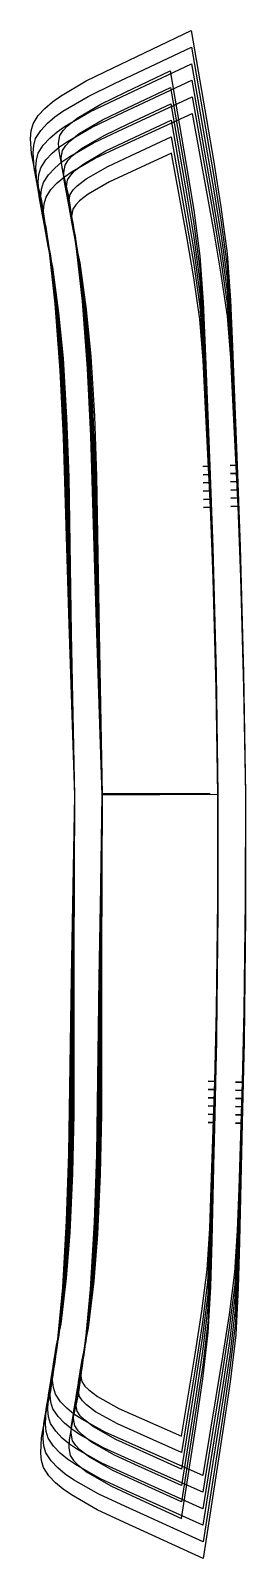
# Model space of a CAD drawing. Header units: inches. Extents: x 0 to 3.1, y 0 to 21.9.
import ezdxf

# ---------------------------------------------------------------- set-up
doc = ezdxf.new("R2010")
doc.units = ezdxf.units.IN

msp = doc.modelspace()

# ---------------------------------------------------------------- linework, layer by layer
at = {"layer": 'T001L001'}
for points in [[(3.084, 10.975), (3.085, 9.232), (3.065, 7.42), (3.04, 6.25), (2.941, 6.252), (3.04, 6.25), (2.999, 4.549), (2.981, 3.879), (2.945, 3.21), (2.865, 2.536), (2.766, 1.865), (2.477, 0), (1.349, 0.517), (0.958, 0.699), (0.586, 0.912), (0.468, 0.994), (0.358, 1.086), (0.261, 1.188), (0.185, 1.304), (0.156, 1.406), (0.146, 1.513), (0.158, 1.731), (0.218, 2.071), (0.292, 2.409), (0.391, 3.149), (0.462, 3.892), (0.518, 4.85), (0.551, 5.811), (0.589, 8.34), (0.636, 10.956), (0.548, 13.571), (0.471, 16.1), (0.424, 17.06), (0.353, 18.018), (0.27, 18.759), (0.16, 19.497), (0.08, 19.834), (0.015, 20.173), (0, 20.391), (0.008, 20.498), (0.035, 20.601), (0.11, 20.718), (0.205, 20.822), (0.313, 20.915), (0.43, 20.999), (0.799, 21.217), (1.187, 21.405), (2.306, 21.94), (2.625, 20.08), (2.734, 19.41), (2.825, 18.738), (2.871, 18.069), (2.9, 17.399), (2.966, 15.7), (2.868, 15.696), (2.966, 15.7), (3.01, 14.53), (3.058, 12.719), (3.084, 10.975)], [(3.084, 10.975), (3.085, 9.275), (3.065, 7.509), (3.04, 6.368), (2.941, 6.37), (3.04, 6.368), (2.997, 4.702), (2.978, 4.045), (2.942, 3.389), (2.862, 2.73), (2.764, 2.072), (2.476, 0.237), (1.364, 0.745), (0.981, 0.922), (0.615, 1.129), (0.499, 1.21), (0.39, 1.3), (0.295, 1.4), (0.219, 1.515), (0.191, 1.616), (0.18, 1.721), (0.192, 1.937), (0.249, 2.27), (0.321, 2.601), (0.416, 3.324), (0.484, 4.05), (0.536, 4.987), (0.566, 5.925), (0.596, 8.398), (0.636, 10.956), (0.556, 13.513), (0.488, 15.986), (0.443, 16.923), (0.377, 17.86), (0.297, 18.585), (0.192, 19.306), (0.114, 19.636), (0.052, 19.968), (0.037, 20.183), (0.045, 20.289), (0.072, 20.39), (0.146, 20.506), (0.241, 20.608), (0.348, 20.7), (0.463, 20.782), (0.825, 20.995), (1.205, 21.178), (2.309, 21.703), (2.626, 19.873), (2.734, 19.217), (2.824, 18.558), (2.871, 17.903), (2.9, 17.247), (2.968, 15.581), (2.87, 15.578), (2.968, 15.581), (3.011, 14.441), (3.058, 12.675), (3.084, 10.975)], [(3.084, 10.975), (3.084, 9.319), (3.065, 7.598), (3.04, 6.486), (2.941, 6.488), (3.04, 6.486), (2.995, 4.854), (2.975, 4.211), (2.938, 3.569), (2.859, 2.923), (2.762, 2.279), (2.475, 0.476), (1.378, 0.972), (1.003, 1.145), (0.645, 1.347), (0.53, 1.426), (0.423, 1.514), (0.328, 1.613), (0.253, 1.726), (0.225, 1.825), (0.214, 1.929), (0.225, 2.143), (0.281, 2.468), (0.35, 2.792), (0.441, 3.499), (0.505, 4.208), (0.554, 5.123), (0.58, 6.04), (0.604, 8.456), (0.636, 10.956), (0.565, 13.456), (0.504, 15.871), (0.463, 16.787), (0.4, 17.702), (0.325, 18.41), (0.224, 19.115), (0.149, 19.438), (0.088, 19.763), (0.074, 19.976), (0.083, 20.08), (0.11, 20.18), (0.183, 20.294), (0.276, 20.394), (0.382, 20.484), (0.496, 20.565), (0.851, 20.773), (1.223, 20.951), (2.312, 21.464), (2.627, 19.665), (2.734, 19.023), (2.823, 18.379), (2.87, 17.737), (2.9, 17.094), (2.97, 15.464), (2.872, 15.46), (2.97, 15.464), (3.012, 14.352), (3.058, 12.632), (3.084, 10.975)], [(1.03, 10.959), (0.941, 13.584), (0.865, 16.118), (0.817, 17.088), (0.745, 18.055), (0.66, 18.812), (0.548, 19.564), (0.472, 19.884), (0.411, 20.206), (0.403, 20.321), (0.421, 20.431), (0.468, 20.504), (0.527, 20.569), (0.668, 20.68), (1.008, 20.881), (1.365, 21.054), (2.006, 21.36), (2.236, 20.018), (2.343, 19.359), (2.432, 18.698), (2.478, 18.04), (2.506, 17.381), (2.573, 15.684), (2.475, 15.68), (2.573, 15.684), (2.617, 14.517), (2.664, 12.71), (2.69, 10.972)], [(3.084, 10.975), (3.084, 9.362), (3.064, 7.686), (3.04, 6.603), (2.941, 6.606), (3.04, 6.603), (2.993, 5.007), (2.972, 4.377), (2.935, 3.749), (2.856, 3.117), (2.76, 2.487), (2.475, 0.714), (1.393, 1.2), (1.025, 1.367), (0.675, 1.564), (0.561, 1.642), (0.455, 1.729), (0.361, 1.826), (0.287, 1.936), (0.259, 2.035), (0.248, 2.138), (0.258, 2.348), (0.312, 2.667), (0.379, 2.984), (0.465, 3.673), (0.526, 4.366), (0.572, 5.26), (0.595, 6.155), (0.611, 8.514), (0.636, 10.956), (0.573, 13.398), (0.52, 15.757), (0.483, 16.651), (0.424, 17.544), (0.352, 18.236), (0.255, 18.924), (0.183, 19.24), (0.125, 19.557), (0.111, 19.768), (0.12, 19.871), (0.147, 19.97), (0.22, 20.082), (0.312, 20.18), (0.416, 20.269), (0.529, 20.348), (0.876, 20.55), (1.242, 20.724), (2.315, 21.226), (2.628, 19.458), (2.734, 18.829), (2.823, 18.199), (2.87, 17.571), (2.9, 16.942), (2.972, 15.346), (2.874, 15.342), (2.972, 15.346), (3.013, 14.264), (3.059, 12.588), (3.084, 10.975)], [(1.03, 10.959), (0.95, 13.525), (0.881, 16.003), (0.836, 16.95), (0.769, 17.897), (0.688, 18.636), (0.58, 19.372), (0.507, 19.685), (0.447, 20), (0.44, 20.112), (0.458, 20.22), (0.504, 20.291), (0.562, 20.354), (0.7, 20.462), (1.033, 20.658), (1.382, 20.826), (2.01, 21.124), (2.237, 19.81), (2.344, 19.165), (2.432, 18.517), (2.478, 17.873), (2.507, 17.227), (2.575, 15.566), (2.477, 15.562), (2.575, 15.566), (2.618, 14.429), (2.665, 12.667), (2.69, 10.972)], [(3.084, 10.975), (3.083, 9.406), (3.064, 7.775), (3.04, 6.721), (2.941, 6.724), (3.04, 6.721), (2.991, 5.159), (2.969, 4.543), (2.932, 3.929), (2.853, 3.31), (2.758, 2.694), (2.474, 0.952), (1.408, 1.427), (1.048, 1.59), (0.704, 1.782), (0.592, 1.857), (0.487, 1.943), (0.395, 2.038), (0.321, 2.147), (0.293, 2.244), (0.282, 2.346), (0.292, 2.554), (0.343, 2.865), (0.408, 3.176), (0.49, 3.848), (0.548, 4.524), (0.589, 5.396), (0.609, 6.27), (0.619, 8.572), (0.636, 10.956), (0.582, 13.34), (0.537, 15.642), (0.503, 16.515), (0.448, 17.387), (0.38, 18.061), (0.287, 18.733), (0.217, 19.042), (0.161, 19.352), (0.149, 19.56), (0.158, 19.662), (0.185, 19.76), (0.256, 19.87), (0.348, 19.966), (0.451, 20.054), (0.562, 20.131), (0.902, 20.328), (1.26, 20.496), (2.318, 20.988), (2.629, 19.251), (2.734, 18.636), (2.822, 18.019), (2.87, 17.405), (2.901, 16.789), (2.974, 15.228), (2.875, 15.224), (2.974, 15.228), (3.014, 14.175), (3.059, 12.545), (3.084, 10.975)], [(1.03, 10.959), (0.958, 13.466), (0.897, 15.887), (0.856, 16.813), (0.793, 17.738), (0.716, 18.46), (0.612, 19.18), (0.541, 19.486), (0.484, 19.793), (0.477, 19.903), (0.495, 20.008), (0.54, 20.078), (0.597, 20.14), (0.732, 20.245), (1.058, 20.435), (1.4, 20.599), (2.013, 20.888), (2.238, 19.602), (2.344, 18.97), (2.431, 18.337), (2.478, 17.706), (2.507, 17.074), (2.577, 15.448), (2.478, 15.444), (2.577, 15.448), (2.619, 14.34), (2.665, 12.623), (2.69, 10.972)], [(3.084, 10.975), (3.083, 9.449), (3.064, 7.864), (3.04, 6.839), (2.941, 6.841), (3.04, 6.839), (2.989, 5.311), (2.967, 4.709), (2.928, 4.108), (2.85, 3.504), (2.756, 2.901), (2.473, 1.19), (1.423, 1.655), (1.07, 1.813), (0.734, 1.999), (0.623, 2.073), (0.52, 2.157), (0.428, 2.251), (0.356, 2.358), (0.328, 2.454), (0.317, 2.554), (0.325, 2.76), (0.374, 3.064), (0.437, 3.367), (0.515, 4.023), (0.569, 4.682), (0.607, 5.533), (0.624, 6.384), (0.626, 8.629), (0.636, 10.956), (0.59, 13.283), (0.553, 15.528), (0.523, 16.379), (0.472, 17.229), (0.407, 17.887), (0.319, 18.542), (0.252, 18.844), (0.198, 19.147), (0.186, 19.352), (0.196, 19.453), (0.222, 19.549), (0.293, 19.657), (0.383, 19.752), (0.485, 19.838), (0.595, 19.914), (0.928, 20.106), (1.279, 20.269), (2.321, 20.75), (2.63, 19.043), (2.734, 18.443), (2.822, 17.839), (2.869, 17.239), (2.901, 16.637), (2.976, 15.111), (2.877, 15.106), (2.976, 15.111), (3.015, 14.086), (3.059, 12.501), (3.084, 10.975)], [(1.03, 10.959), (0.967, 13.407), (0.914, 15.772), (0.876, 16.676), (0.817, 17.579), (0.743, 18.285), (0.644, 18.988), (0.576, 19.286), (0.521, 19.587), (0.514, 19.694), (0.532, 19.797), (0.576, 19.865), (0.632, 19.925), (0.764, 20.027), (1.083, 20.212), (1.417, 20.371), (2.017, 20.652), (2.24, 19.394), (2.344, 18.776), (2.431, 18.156), (2.477, 17.539), (2.507, 16.921), (2.579, 15.33), (2.48, 15.326), (2.579, 15.33), (2.62, 14.251), (2.665, 12.58), (2.69, 10.972)], [(1.03, 10.959), (0.975, 13.349), (0.93, 15.656), (0.896, 16.539), (0.84, 17.42), (0.771, 18.109), (0.676, 18.795), (0.61, 19.087), (0.557, 19.381), (0.551, 19.485), (0.569, 19.586), (0.612, 19.652), (0.667, 19.71), (0.796, 19.81), (1.108, 19.989), (1.434, 20.143), (2.021, 20.416), (2.241, 19.185), (2.344, 18.582), (2.43, 17.976), (2.477, 17.372), (2.508, 16.768), (2.58, 15.212), (2.482, 15.207), (2.58, 15.212), (2.621, 14.162), (2.665, 12.536), (2.69, 10.972)], [(2.69, 10.972), (2.665, 12.493), (2.622, 14.073), (2.582, 15.094), (2.484, 15.089), (2.582, 15.094), (2.508, 16.614), (2.477, 17.206), (2.43, 17.795), (2.344, 18.387), (2.242, 18.977), (2.024, 20.18), (1.452, 19.915), (1.133, 19.766), (0.828, 19.592), (0.702, 19.495), (0.649, 19.439), (0.606, 19.374), (0.588, 19.276), (0.594, 19.174), (0.645, 18.888), (0.708, 18.603), (0.799, 17.934), (0.864, 17.261), (0.916, 16.401), (0.947, 15.54), (0.984, 13.29), (1.03, 10.959)], [(1.03, 10.959), (0.982, 8.334), (0.945, 5.799), (0.912, 4.829), (0.855, 3.86), (0.782, 3.102), (0.682, 2.348), (0.611, 2.027), (0.554, 1.705), (0.548, 1.59), (0.568, 1.479), (0.616, 1.407), (0.677, 1.343), (0.819, 1.234), (1.162, 1.039), (1.522, 0.871), (2.167, 0.575), (2.376, 1.921), (2.474, 2.581), (2.552, 3.244), (2.588, 3.902), (2.606, 4.562), (2.646, 6.259), (2.548, 6.262), (2.646, 6.259), (2.672, 7.426), (2.691, 9.234), (2.69, 10.972)], [(2.69, 10.972), (2.691, 9.277), (2.671, 7.515), (2.646, 6.377), (2.548, 6.38), (2.646, 6.377), (2.604, 4.715), (2.585, 4.069), (2.549, 3.424), (2.471, 2.775), (2.374, 2.129), (2.167, 0.811), (1.536, 1.099), (1.183, 1.262), (0.848, 1.453), (0.708, 1.558), (0.649, 1.62), (0.602, 1.691), (0.582, 1.799), (0.588, 1.911), (0.642, 2.227), (0.711, 2.541), (0.807, 3.278), (0.877, 4.019), (0.929, 4.966), (0.959, 5.914), (0.99, 8.393), (1.03, 10.959)], [(2.69, 10.972), (2.69, 9.321), (2.671, 7.604), (2.646, 6.496), (2.548, 6.498), (2.646, 6.496), (2.602, 4.868), (2.582, 4.236), (2.546, 3.605), (2.468, 2.97), (2.372, 2.337), (2.167, 1.047), (1.549, 1.327), (1.205, 1.485), (0.876, 1.671), (0.74, 1.774), (0.682, 1.834), (0.636, 1.903), (0.616, 2.008), (0.621, 2.118), (0.674, 2.427), (0.74, 2.734), (0.832, 3.454), (0.898, 4.178), (0.947, 5.104), (0.974, 6.03), (0.997, 8.452), (1.03, 10.959)], [(2.69, 10.972), (2.69, 9.365), (2.671, 7.693), (2.646, 6.614), (2.548, 6.616), (2.646, 6.614), (2.6, 5.022), (2.579, 4.403), (2.543, 3.785), (2.465, 3.164), (2.37, 2.545), (2.167, 1.283), (1.563, 1.555), (1.226, 1.709), (0.905, 1.889), (0.772, 1.989), (0.714, 2.048), (0.669, 2.115), (0.65, 2.218), (0.655, 2.325), (0.705, 2.626), (0.769, 2.926), (0.857, 3.63), (0.919, 4.337), (0.965, 5.241), (0.989, 6.146), (1.005, 8.511), (1.03, 10.959)], [(2.69, 10.972), (2.69, 9.408), (2.67, 7.782), (2.646, 6.732), (2.548, 6.734), (2.646, 6.732), (2.598, 5.175), (2.576, 4.57), (2.539, 3.966), (2.462, 3.358), (2.368, 2.753), (2.167, 1.52), (1.577, 1.783), (1.248, 1.932), (0.934, 2.107), (0.803, 2.204), (0.747, 2.261), (0.703, 2.327), (0.683, 2.427), (0.688, 2.532), (0.737, 2.826), (0.798, 3.119), (0.882, 3.806), (0.941, 4.496), (0.983, 5.379), (1.003, 6.262), (1.012, 8.57), (1.03, 10.959)], [(1.03, 10.959), (1.02, 8.628), (1.018, 6.378), (1.001, 5.516), (0.962, 4.656), (0.907, 3.982), (0.827, 3.312), (0.768, 3.026), (0.722, 2.739), (0.717, 2.637), (0.737, 2.539), (0.78, 2.475), (0.835, 2.419), (0.962, 2.325), (1.269, 2.155), (1.591, 2.011), (2.167, 1.756), (2.366, 2.961), (2.459, 3.553), (2.536, 4.146), (2.574, 4.736), (2.595, 5.328), (2.646, 6.85), (2.548, 6.853), (2.646, 6.85), (2.67, 7.871), (2.689, 9.452), (2.69, 10.972)], [(2.58, 10.979), (1.029, 10.979)], [(2.69, 10.972), (1.03, 10.959)]]:
    msp.add_lwpolyline(points, dxfattribs=at)

doc.saveas('drawing.dxf')
